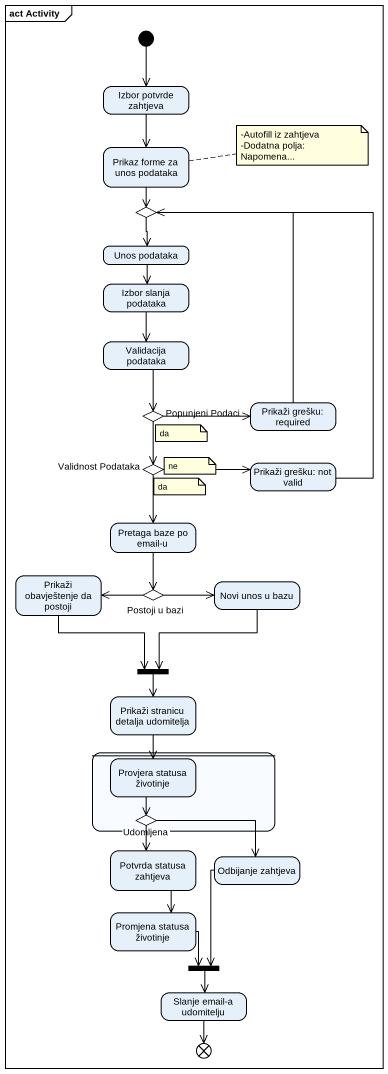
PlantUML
@startuml
mainframe act Activity
hide empty description
state "Izbor potvrde zahtjeva" as Izbor_potvrde_zahtjeva
state "Prikaz forme za unos podataka" as Prikaz_forme_za_unos
state choice1 <<choice>>
state "Unos podataka" as Unos_podataka
state "Izbor slanja podataka" as Izbor_slanja_podataka
state "Validacija podataka" as Validacija_podataka
state "Popunjeni Podaci" as Popunjeni_Podaci <<choice>>
state "Prikaži grešku: required" as Prikaži_grešku_required
state "Validnost Podataka" as Validnost_Podataka <<choice>>
state "Prikaži grešku: not valid" as Prikaži_grešku_not_valid
state "Pretaga baze po email-u" as Pretaga_baze_po_email_u
state "Prikaži obavještenje da postoji" as Prikaži_obavještenje_da
state "Postoji u bazi" as Postoji_u_bazi <<choice>>
state "Novi unos u bazu" as Novi_unos_u_bazu
state fork1 <<join>>
state "Prikaži stranicu detalja udomitelja" as Prikaži_stranicu_detalja
state " " as state1 {
  state "Provjera statusa životinje" as Provjera_statusa_životinje
  state Udomljena <<choice>>
}
state "Potvrda statusa zahtjeva" as Potvrda_statusa_zahtjeva
state "Odbijanje zahtjeva" as Odbijanje_zahtjeva
state "Promjena statusa životinje" as Promjena_statusa_životinje
state "Slanje email-a udomitelju" as Slanje_email_a_udomitelju
state fork2 <<join>>
state flowfinal1 <<end>>
[*] --> Izbor_potvrde_zahtjeva
Izbor_potvrde_zahtjeva --> Prikaz_forme_za_unos
Prikaz_forme_za_unos --> choice1
choice1 --> Unos_podataka
Unos_podataka --> Izbor_slanja_podataka
Izbor_slanja_podataka --> Validacija_podataka
Validacija_podataka --> Popunjeni_Podaci
Popunjeni_Podaci -right-> Prikaži_grešku_required
Popunjeni_Podaci --> Validnost_Podataka
Prikaži_grešku_required -up-> choice1
Validnost_Podataka -right-> Prikaži_grešku_not_valid
Validnost_Podataka --> Pretaga_baze_po_email_u
Prikaži_grešku_not_valid -up-> choice1
Pretaga_baze_po_email_u --> Postoji_u_bazi
Prikaži_obavještenje_da --> fork1
Postoji_u_bazi -left-> Prikaži_obavještenje_da
Postoji_u_bazi -right-> Novi_unos_u_bazu
Novi_unos_u_bazu --> fork1
fork1 --> Prikaži_stranicu_detalja
Prikaži_stranicu_detalja --> Provjera_statusa_životinje
Provjera_statusa_životinje --> Udomljena
Udomljena --> Potvrda_statusa_zahtjeva
Udomljena -right-> Odbijanje_zahtjeva
Potvrda_statusa_zahtjeva --> Promjena_statusa_životinje
Odbijanje_zahtjeva --> fork2
Promjena_statusa_životinje --> fork2
Slanje_email_a_udomitelju --> flowfinal1
fork2 --> Slanje_email_a_udomitelju
note right of Prikaz_forme_za_unos
  -Autofill iz zahtjeva
  -Dodatna polja: Napomena...
end note
note as N2
  da
end note
note as N3
  da
end note
note as N4
  ne
end note
@enduml
